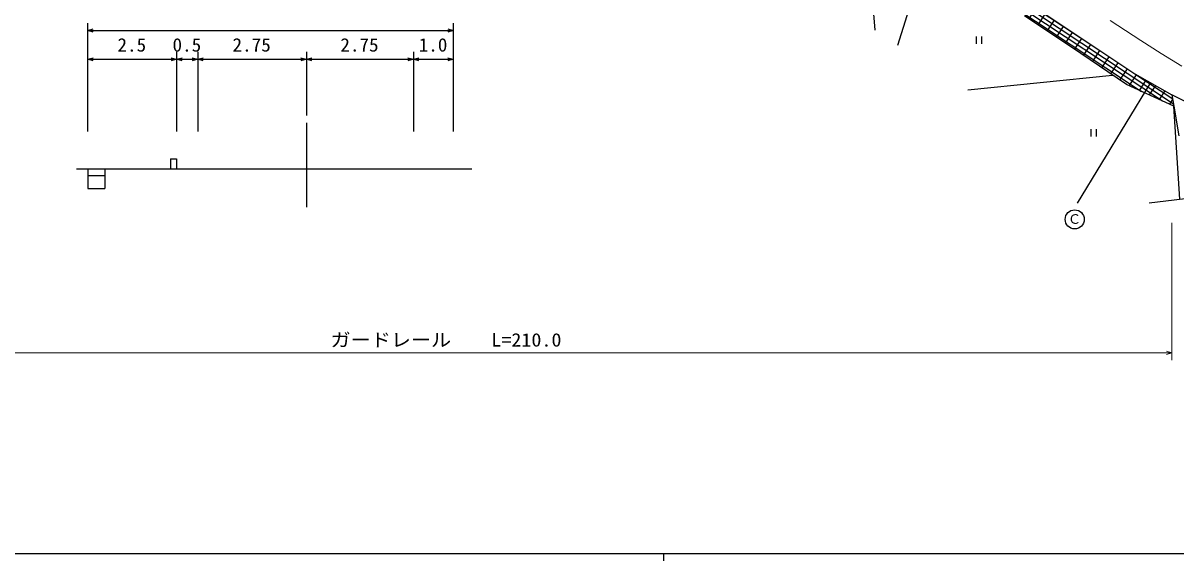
# Model space of a CAD drawing. Units: millimetres, scale not verified. Extents: x 40000 to 680000, y 20000 to 380000.
# Drawn here: x 180325 to 338123, y 204000 to 277571 of the extents above; entities that cross this region are included whole.
import ezdxf
from ezdxf.enums import TextEntityAlignment as Align

# ---------------------------------------------------------------- set-up
doc = ezdxf.new("R2010")
doc.units = ezdxf.units.MM
doc.header["$LTSCALE"] = 1000
doc.linetypes.add('CHAIN', pattern=[18.5, 12, -1.5, 3.5, -1.5])
for name, color, linetype, lineweight in [('M-BGD', 7, 'Continuous', 25), ('M-BMK', 2, 'CHAIN', 13), ('M-STR-HTXT', 7, 'Continuous', 13), ('M-STR-STRC', 7, 'Continuous', 25), ('M-TTL-BAND', 7, 'Continuous', 25)]:
    doc.layers.add(name, color=color, linetype=linetype, lineweight=lineweight)
doc.styles.add('ＭＳ ゴシック', font='')
doc.styles.get('ＭＳ ゴシック').set_extended_font_data('MS Gothic')

msp = doc.modelspace()

# ---------------------------------------------------------------- hatches: boundary and pattern name
at = {"layer": 'M-BGD'}
h = msp.add_hatch(dxfattribs=at)
h.set_pattern_fill('USER', color=256, style=0, pattern_type=2)
h.set_pattern_definition([(326.4966, (327728, 273799), (275.994, 416.926), []), (56.497, (327728, 273799), (-2501.56, 1655.96), []), (56.497, (328702, 272554), (-2501.56, 1655.96), [])])
h.paths.add_polyline_path([(308215, 287416), (319669, 279161), (327728, 273799), (332486, 270649), (337580, 267767), (337848, 266225), (331347, 269174), (325114, 273397), (317406, 278558), (307553, 285729)])

# ---------------------------------------------------------------- linework, layer by layer
for p, q in [((296959, 276606), (295758, 291019)), ((300061, 274537), (302809, 283362)), ((325114, 273397), (317406, 278558)), ((319669, 279161), (327728, 273799)), ((189173, 262737), (189173, 277561)), ((189173, 276561), (239213, 276561)), ((239213, 277561), (239213, 262737)), ((310791, 275720), (310791, 274720)), ((311559, 274720), (311559, 275720)), ((201337, 273621), (201337, 262737)), ((204240, 273621), (204240, 262737)), ((219100, 273621), (219100, 264949)), ((233753, 273621), (233753, 262737)), ((331347, 269174), (325114, 273397)), ((327728, 273799), (332486, 270649)), ((189173, 272621), (201337, 272621)), ((201337, 272621), (204240, 272621)), ((204240, 272621), (219100, 272621)), ((219100, 272621), (233753, 272621)), ((233753, 272621), (239213, 272621)), ((309650, 268420), (329459, 270453)), ((332486, 270649), (337580, 267767)), ((337848, 266225), (331347, 269174)), ((337580, 267767), (337848, 266225)), ((341044, 266039), (337580, 267767)), ((337848, 266225), (338511, 262165)), ((338647, 253498), (337848, 266225)), ((219100, 263912), (219100, 252370)), ((326494, 263074), (326494, 262074)), ((327262, 262074), (327262, 263074)), ((200508, 259005), (201337, 259005)), ((200508, 259005), (200508, 257642)), ((201337, 259005), (201337, 257642)), ((187624, 257642), (241744, 257642)), ((189173, 257642), (189173, 254927)), ((191523, 257642), (191523, 254927)), ((189173, 256724), (191523, 256724)), ((189173, 254927), (191523, 254927)), ((346588, 254406), (334473, 252954))]:
    msp.add_line(p, q, dxfattribs=at)
for points in [[(189923, 276345), (189173, 276561), (189923, 276775)], [(238463, 276777), (239213, 276561), (238463, 276347)], [(189923, 272406), (189173, 272621), (189923, 272835)], [(200587, 272837), (201337, 272621), (200587, 272407)], [(202087, 272406), (201337, 272621), (202087, 272835)], [(203490, 272837), (204240, 272621), (203490, 272407)], [(204990, 272406), (204240, 272621), (204990, 272835)], [(218350, 272837), (219100, 272621), (218350, 272407)], [(219850, 272406), (219100, 272621), (219850, 272835)], [(233003, 272837), (233753, 272621), (233003, 272407)], [(234503, 272406), (233753, 272621), (234503, 272835)], [(238463, 272837), (239213, 272621), (238463, 272407)]]:
    msp.add_lwpolyline(points, dxfattribs=at)
at = {"layer": 'M-BMK'}
msp.add_lwpolyline([(329129, 277938), (333298, 275184), (336103, 273394), (338941, 271655)], dxfattribs=at)
at = {"layer": 'M-STR-HTXT'}
for p, q in [((337580, 231472), (337580, 250257)), ((141470, 232472), (337580, 232472))]:
    msp.add_line(p, q, dxfattribs=at)
msp.add_lwpolyline([(336830, 232688), (337580, 232472), (336830, 232258)], dxfattribs=at)
at = {"layer": 'M-STR-STRC'}
msp.add_line((334578, 269344), (324611, 252928), dxfattribs=at)
msp.add_circle((324263, 250723), 1304, dxfattribs=at)
at = {"layer": 'M-TTL-BAND'}
for p, q in [((40000, 205000), (579000, 205000)), ((268000, 205000), (268000, 204000))]:
    msp.add_line(p, q, dxfattribs=at)

# ---------------------------------------------------------------- texts
at = {"layer": 'M-BGD', "style": 'ＭＳ ゴシック', "width": 1.05}
for s, p in [('2.5', (193247, 273121)), ('0.5', (200781, 273121)), ('2.75', (208995, 273121)), ('2.75', (223752, 273121)), ('1.0', (234475, 273121))]:
    msp.add_text(s, height=1833, dxfattribs=at).set_placement(p, align=Align.BOTTOM_LEFT)
at = {"layer": 'M-STR-HTXT', "style": 'ＭＳ ゴシック', "width": 1.1}
msp.add_text('ガードレール\u3000\u3000L=210.0', height=1833, dxfattribs=at).set_placement((222415, 232772), align=Align.BOTTOM_LEFT)
at = {"layer": 'M-STR-STRC', "style": 'ＭＳ ゴシック'}
msp.add_text('Ｃ', height=1320, dxfattribs=at).set_placement((323335, 249712), align=Align.BOTTOM_LEFT)

doc.saveas('drawing.dxf')
